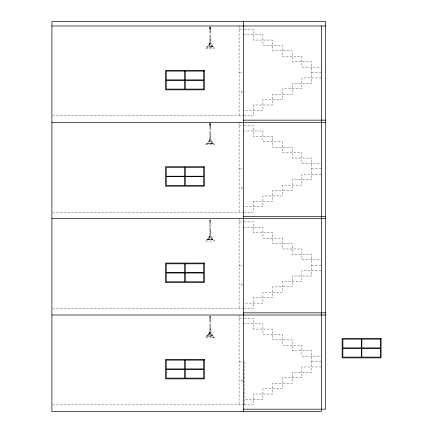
<?xml version="1.0" encoding="UTF-8"?>
<svg xmlns="http://www.w3.org/2000/svg" width="433" height="433" viewBox="0 0 433 433"><rect width="100%" height="100%" fill="white"/><g stroke="black" fill="none" stroke-linecap="round" stroke-linejoin="round"><path stroke-width="0.32" stroke-dasharray="2.17 1.62" d="M209.924 316.306L209.908 318.499L209.875 316.085M209.875 219.742L210.178 219.948L209.908 222.145M209.875 123.4L210.178 123.605L209.908 125.803M209.875 27.057L210.178 27.263L209.908 29.46M210.151 222.145L210.178 219.742M209.875 123.594L210.157 125.814L210.178 123.4M209.875 27.252L210.157 29.471L210.178 27.057M210.005 40.902L210.037 39.197M210.092 40.902L210.124 39.197M210.005 137.245L210.059 135.962M210.092 137.245L210.037 135.54M210.005 233.587L210.037 231.882M210.092 233.587L210.124 231.882M210.005 329.93L210.037 328.225M210.092 329.93L210.124 328.225M210.102 230.204L210.021 223.839M209.951 226.816L210.108 223.839M210.021 31.154L210.016 37.519M210.108 31.154L210.102 37.519M210.021 127.497L210.016 133.862M210.108 127.497L210.102 133.862M210.021 320.182L210.016 326.547M210.108 320.182L210.102 326.547M210.119 42.596L209.393 43.825L209.155 45.47M210.119 138.939L209.366 140.406M209.886 332.468L210.119 331.624M209.989 42.596L210.005 40.891M210.075 42.596L210.086 40.891M209.989 138.939L210.005 137.234M210.075 138.939L210.086 137.234M210.178 236.137L209.886 236.007L210.119 235.281M209.989 235.281L210.054 234.426M210.075 235.281L210.005 233.576M209.989 331.624L210.005 329.919M210.075 331.624L210.086 329.919M209.897 43.332L210.178 43.452M209.897 139.675L210.178 139.794M209.897 332.36L210.178 332.479M209.35 140.395L209.134 141.845M209.35 236.737L209.134 238.188M209.989 29.46L210.027 31.165M210.07 29.46L210.108 31.165M209.989 125.803L210.027 127.508M210.07 125.803L210.108 127.508M209.989 222.145L210.108 223.85M210.021 222.584L210.07 222.145M209.989 318.488L210.027 320.193M210.07 318.488L210.108 320.193M209.242 45.124L208.744 45.768M209.188 334.465L209.377 332.874L209.87 332.533M209.366 236.748L209.87 236.191M209.366 333.091L209.42 332.82M205.816 48.377L214.232 48.35M205.816 144.719L214.232 144.692M205.816 241.062L214.232 241.035M205.816 337.404L214.232 337.377M209.004 45.335L209.653 43.63L211.764 43.641L212.414 45.346L211.764 47.051L209.653 47.04L209.004 45.335L209.653 43.641M205.821 48.323L206.557 47.018L209.058 45.557M208.738 238.442L206.503 239.747L205.843 240.986M206.14 240.456L206.287 240.088M205.821 144.665L206.601 143.312L208.738 142.1M205.946 337.28L206.931 335.802M206.914 47.029L213.036 46.867L206.914 47.029L209.891 43.652L213.041 46.883L211.147 46.91M208.809 143.339L206.914 143.372L209.891 139.994L213.041 143.226L211.147 143.253M208.809 239.682L206.914 239.714L209.891 236.337L213.041 239.568L211.147 239.595M211.147 335.938L213.041 335.911L209.891 332.679L206.914 336.057L209.978 335.997M209.891 332.69L206.92 336.068L213.041 335.911M209.805 332.658L209.485 332.755M209.431 236.45L209.724 236.353M208.744 142.111L209.058 141.9M208.744 238.453L209.058 238.242M208.744 334.796L209.058 334.585M206.606 336.024L208.738 334.785M210.178 316.279L209.908 318.488M206.914 143.372L213.041 143.226M206.914 239.714L211.152 239.606M207.813 239.682L213.041 239.568M212.143 239.595L212.809 239.573M208.803 239.655L209.978 239.622M211.152 46.921L207.813 47.008M208.809 143.328L211.152 143.263M208.809 336.013L211.152 335.948M212.365 337.394L214.238 337.394M239.103 29.227L243.433 29.227M244.082 29.227L253.175 29.227L253.175 40.053L272.66 40.053L272.66 50.877L292.145 50.877L292.145 61.703L311.63 61.703L311.63 83.353L292.145 83.353L292.145 94.177L272.66 94.177L272.66 105.002L253.175 105.002L253.175 115.828L244.082 115.828M243.433 34.64L262.918 34.64L262.918 45.465L282.403 45.465L282.403 56.29L301.888 56.29L301.888 67.115L321.373 67.115M209.886 42.883L210.14 43.295M239.103 72.528L243.433 72.528M311.63 72.528L321.373 72.528M321.373 77.94L301.888 77.94L301.888 88.765L282.403 88.765L282.403 99.59L262.918 99.59L262.918 110.415L243.433 110.415M52.572 115.828L243.433 115.828M239.103 125.57L243.433 125.57M244.082 125.57L253.175 125.57L253.175 136.395L272.66 136.395L272.66 147.22L292.145 147.22L292.145 158.045L311.63 158.045L311.63 179.695L292.145 179.695L292.145 190.52L272.66 190.52L272.66 201.345L253.175 201.345L253.175 212.17L244.082 212.17M243.433 130.983L262.918 130.983L262.918 141.808L282.403 141.808L282.403 152.632L301.888 152.632L301.888 163.458L321.373 163.458M209.886 139.226L210.14 139.637M239.103 168.87L243.433 168.87M311.63 168.87L321.373 168.87M321.373 174.282L301.888 174.282L301.888 185.108L282.403 185.108L282.403 195.933L262.918 195.933L262.918 206.757L243.433 206.757M52.572 212.17L243.433 212.17M239.103 221.912L243.433 221.912M244.082 221.912L253.175 221.912L253.175 232.738L272.66 232.738L272.66 243.562L292.145 243.562L292.145 254.388L311.63 254.388L311.63 276.038L292.145 276.038L292.145 286.863L272.66 286.863L272.66 297.688L253.175 297.688L253.175 308.512L244.082 308.512M243.433 227.325L262.918 227.325L262.918 238.15L282.403 238.15L282.403 248.975L301.888 248.975L301.888 259.8L321.373 259.8M209.886 235.568L210.157 236.017M239.103 265.212L243.433 265.212M311.63 265.212L321.373 265.212M321.373 270.625L301.888 270.625L301.888 281.45L282.403 281.45L282.403 292.275L262.918 292.275L262.918 303.1L243.433 303.1M52.572 308.512L243.433 308.512M239.103 318.255L243.433 318.255M244.082 318.255L253.175 318.255L253.175 329.08L272.66 329.08L272.66 339.905L292.145 339.905L292.145 350.73L311.63 350.73L311.63 372.38L292.145 372.38L292.145 383.205L272.66 383.205L272.66 394.03L253.175 394.03L253.175 404.855L244.082 404.855M243.433 323.668L262.918 323.668L262.918 334.493L282.403 334.493L282.403 345.317L301.888 345.317L301.888 356.142L321.373 356.142M209.886 331.911L210.14 332.322M239.103 361.555L243.433 361.555M311.63 361.555L321.373 361.555M321.373 366.968L301.888 366.968L301.888 377.793L282.403 377.793L282.403 388.618L262.918 388.618L262.918 399.442L243.433 399.442M52.572 404.855L243.433 404.855M213.004 337.394L213.523 337.394M210.33 140.011L210.849 141.737M210.33 236.353L210.995 238.253M210.173 332.463L210.644 332.82L210.849 334.422M210.849 45.395L210.644 43.782L210.173 43.435M214.205 337.339L213.75 336.436M214.043 144.454L214.232 144.665L213.75 143.751M213.117 46.786L210.925 45.497M213.117 143.117L211.315 142.089L213.761 143.756M211.309 238.442L213.761 240.099M211.309 334.785L213.761 336.441M213.117 46.775L213.447 46.997M211.309 142.111L210.925 141.84M210.99 238.242L211.309 238.453M210.99 334.585L211.309 334.796M214.124 337.296L213.897 336.793M210.817 334.152L210.914 334.53M213.588 47.094L214.227 48.334L214.054 48.112M213.75 240.093L214.227 241.019L213.902 240.461M209.973 222.995L210.027 223.85M210.086 233.576L210.113 234.009M210.097 37.503L210.124 39.208M210.016 37.503L210.043 39.208M210.097 133.846L210.124 135.551M210.016 133.846L210.043 135.551M210.097 230.188L210.124 231.893M210.016 230.188L210.043 231.893M210.097 326.531L210.124 328.236M210.016 326.531L210.043 328.236M210.016 230.204L209.978 228.072M210.054 227.661L210.037 226.805M244.19 361.555L244.19 404.855M239.103 25.98L239.103 115.828M239.103 122.323L239.103 212.17M239.103 218.665L239.103 308.512M239.103 315.007L239.103 404.855M210.178 316.085L210.151 318.488M210.151 27.268L210.151 29.46M210.119 42.586L210.124 42.899M210.151 123.611L210.151 125.803M210.119 138.928L210.124 139.242M210.119 235.271L210.124 235.584M210.119 331.613L210.124 331.927M209.908 219.953L209.908 222.156L209.908 219.953M209.908 123.611L209.908 125.814L209.908 123.611M209.908 27.268L209.908 29.471L209.908 27.268M209.653 139.973L209.004 141.688L209.653 143.393L211.764 143.393L212.408 141.678L211.759 139.973L209.653 139.973M209.653 236.315L209.004 238.031L209.653 239.736L211.764 239.736L212.408 238.02L211.759 236.315L209.653 236.315M209.653 332.658L209.004 334.373L209.653 336.078L211.764 336.078L212.408 334.363L211.759 332.658L209.653 332.658M242.458 91.385L241.701 91.385L241.701 92.64L242.458 92.64L242.458 91.385M242.458 187.727L241.701 187.727L241.701 188.983L242.458 188.983L242.458 187.727M242.458 284.07L241.701 284.07L241.701 285.325L242.458 285.325L242.458 284.07M242.458 380.412L241.701 380.412L241.701 381.668L242.458 381.668L242.458 380.412"/><path stroke-width="0.65" d="M51.895 25.98L325.703 25.98M243.433 120.157L325.703 120.157M51.895 122.323L325.703 122.323M243.433 216.5L325.703 216.5M51.895 218.665L325.703 218.665M243.433 312.843L325.703 312.843M51.895 315.007L325.703 315.007M243.433 409.185L325.703 409.185L325.703 21.65L51.895 21.65L51.895 411.35L321.373 411.35L321.373 25.98M243.433 21.65L243.433 411.35M204.463 70.362L165.493 70.362L165.493 89.847L204.463 89.847L204.463 70.362M184.761 71.12L166.25 71.12L166.25 79.888L184.761 79.888L184.761 71.12M203.705 71.12L185.194 71.12L185.194 79.888L203.705 79.888L203.705 71.12M184.761 80.322L166.25 80.322L166.25 89.09L184.761 89.09L184.761 80.322M203.705 80.322L185.194 80.322L185.194 89.09L203.705 89.09L203.705 80.322M204.463 166.705L165.493 166.705L165.493 186.19L204.463 186.19L204.463 166.705M184.761 167.463L166.25 167.463L166.25 176.231L184.761 176.231L184.761 167.463M203.705 167.463L185.194 167.463L185.194 176.231L203.705 176.231L203.705 167.463M184.761 176.664L166.25 176.664L166.25 185.432L184.761 185.432L184.761 176.664M203.705 176.664L185.194 176.664L185.194 185.432L203.705 185.432L203.705 176.664M204.463 263.048L165.493 263.048L165.493 282.533L204.463 282.533L204.463 263.048M184.761 263.805L166.25 263.805L166.25 272.574L184.761 272.574L184.761 263.805M203.705 263.805L185.194 263.805L185.194 272.574L203.705 272.574L203.705 263.805M184.761 273.007L166.25 273.007L166.25 281.775L184.761 281.775L184.761 273.007M203.705 273.007L185.194 273.007L185.194 281.775L203.705 281.775L203.705 273.007M381.105 338.39L342.135 338.39L342.135 357.875L381.105 357.875L381.105 338.39M361.403 339.147L342.893 339.147L342.893 347.916L361.403 347.916L361.403 339.147M380.347 339.147L361.836 339.147L361.836 347.916L380.347 347.916L380.347 339.147M361.403 348.349L342.893 348.349L342.893 357.117L361.403 357.117L361.403 348.349M380.347 348.349L361.836 348.349L361.836 357.117L380.347 357.117L380.347 348.349M204.463 359.39L165.493 359.39L165.493 378.875L204.463 378.875L204.463 359.39M184.761 360.148L166.25 360.148L166.25 368.916L184.761 368.916L184.761 360.148M203.705 360.148L185.194 360.148L185.194 368.916L203.705 368.916L203.705 360.148M184.761 369.349L166.25 369.349L166.25 378.117L184.761 378.117L184.761 369.349M203.705 369.349L185.194 369.349L185.194 378.117L203.705 378.117L203.705 369.349"/></g></svg>
